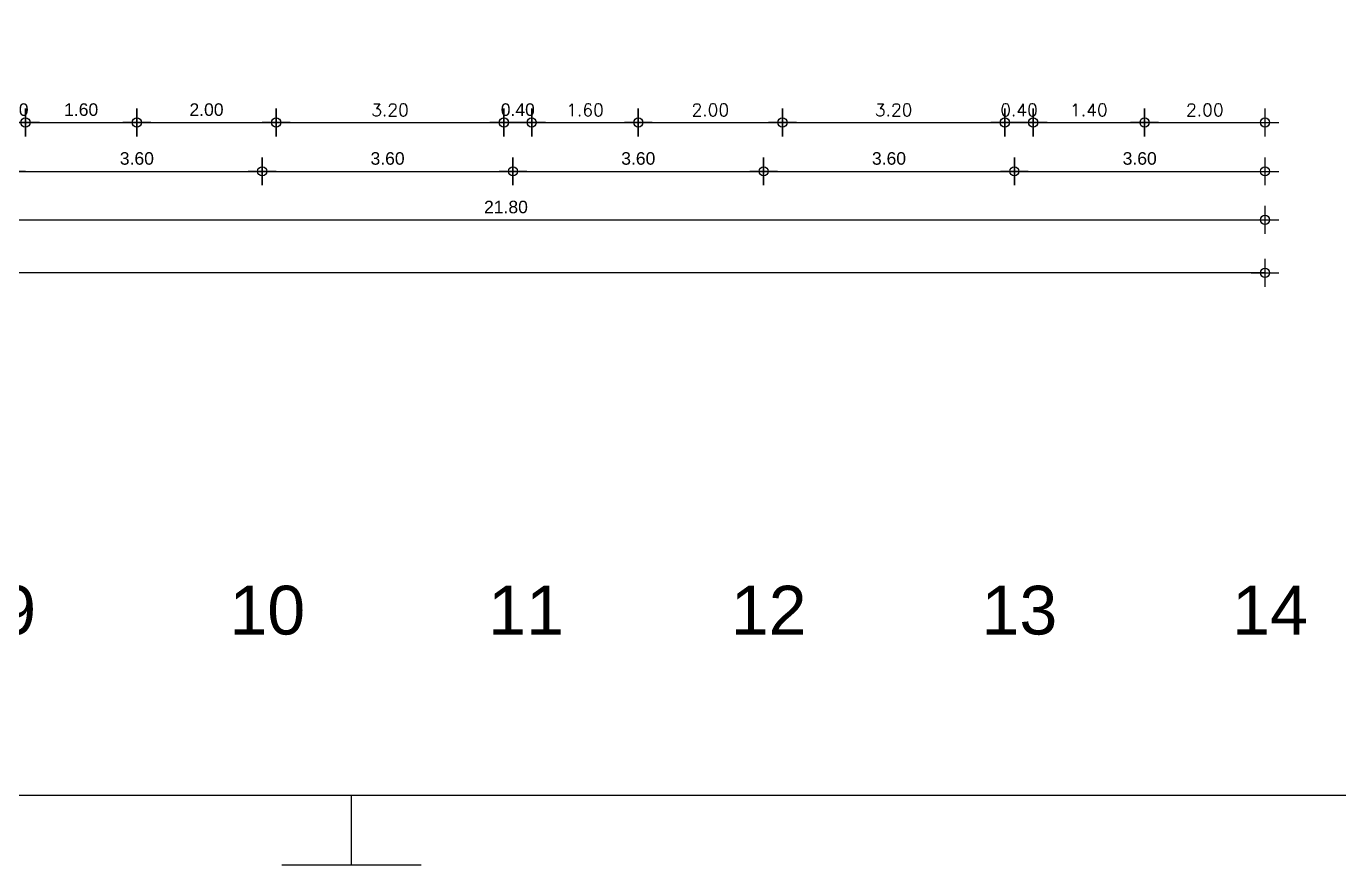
# Model space of a CAD drawing. Header units: metres. Extents: x 0 to 132, y -109 to 310.
# Drawn here: x 37.33 to 56.18, y -91.05 to -79.02 of the extents above; entities that cross this region are included whole.
import ezdxf

# ---------------------------------------------------------------- set-up
doc = ezdxf.new("R2010")
doc.units = ezdxf.units.M
doc.header["$LTSCALE"] = 0.036
doc.layers.get('Defpoints').update_dxf_attribs({"color": 252})
for name, color, linetype in [('arxitektonika', 254, 'Continuous'), ('BORDER', 252, 'Continuous'), ('DIMBLK', 252, 'Continuous'), ('LAYER-ON', 252, 'Continuous'), ('MARKS', 252, 'Continuous')]:
    doc.layers.add(name, color=color, linetype=linetype)
doc.styles.add('COMU-N', font='arial.ttf')
doc.styles.get("Standard").update_dxf_attribs({"font": 'arial.ttf'})
doc.dimstyles.new('CADWDOT', dxfattribs={"dimscale": 0.1, "dimtxt": 1.8, "dimasz": 0.08, "dimexe": 2, "dimexo": 0, "dimgap": 0.09, "dimtad": 0, "dimrnd": 0.001, "dimzin": 0, "dimdsep": 46, "dimtxsty": 'Standard', "dimblk1": 'ARTDIM', "dimblk2": 'ARTDIM', "dimsah": 1, "dimcen": 0.09, "dimdle": 0.05, "dimse1": 1, "dimse2": 1, "dimadec": 0, "dimazin": 0, "dimtfac": 1, "dimtmove": 0, "dimatfit": 3, "dimldrblk": 'ARTDIM', "dimfxl": 2, "dimtvp": 0.9999, "dimtolj": 1, "dimtzin": 0, "dimarcsym": 0})

# ---------------------------------------------------------------- blocks, each defined once
blk = doc.blocks.new('art103')
at = {"layer": 'BORDER'}
blk.add_line((0.25, 0.25), (20.75, 0.25), dxfattribs=at)
at = {"layer": 'MARKS'}
for p, q in [((10.5, 0), (10.5, 0.25)), ((10.25, 0), (10.75, 0))]:
    blk.add_line(p, q, dxfattribs=at)
blk = doc.blocks.new('ARTDIM')
at = {"layer": 'DIMBLK'}
for p, q in [((0, -24.9975), (0, 24.9975)), ((-24.9975, 0), (24.9975, 0))]:
    blk.add_line(p, q, dxfattribs=at)
blk.add_circle((0, 0), 8.25, dxfattribs=at)
blk = doc.blocks.new('*D1261')
at = {"layer": 'arxitektonika', "color": 0, "lineweight": -2}
blk.add_line((36.926, -80.4), (37.31, -80.4), dxfattribs=at)
at = {"layer": 'Defpoints', "color": 0, "transparency": 16777216}
for p in [(37.318, -80.4), (36.918, -80.771), (37.318, -80.771)]:
    blk.add_point(p, dxfattribs=at)
at = {"layer": 'arxitektonika', "color": 0, "lineweight": -2, "xscale": 0.008, "yscale": 0.008, "zscale": 0.008, "rotation": 180}
blk.add_blockref('ARTDIM', (36.918, -80.4), dxfattribs=at)
at = {"layer": 'arxitektonika', "color": 0, "lineweight": -2, "xscale": 0.008, "yscale": 0.008, "zscale": 0.008}
blk.add_blockref('ARTDIM', (37.318, -80.4), dxfattribs=at)
at = {"layer": 'arxitektonika', "color": 0, "insert": (37.118, -80.216), "char_height": 0.18, "attachment_point": 5}
blk.add_mtext('\\A1;0.40', dxfattribs=at)
blk = doc.blocks.new('*D1262')
at = {"layer": 'arxitektonika', "color": 0, "lineweight": -2}
blk.add_line((37.326, -80.4), (38.91, -80.4), dxfattribs=at)
at = {"layer": 'Defpoints', "color": 0, "transparency": 16777216}
for p in [(38.918, -80.4), (37.318, -80.761), (38.918, -80.771)]:
    blk.add_point(p, dxfattribs=at)
at = {"layer": 'arxitektonika', "color": 0, "lineweight": -2, "xscale": 0.008, "yscale": 0.008, "zscale": 0.008, "rotation": 180}
blk.add_blockref('ARTDIM', (37.318, -80.4), dxfattribs=at)
at = {"layer": 'arxitektonika', "color": 0, "lineweight": -2, "xscale": 0.008, "yscale": 0.008, "zscale": 0.008}
blk.add_blockref('ARTDIM', (38.918, -80.4), dxfattribs=at)
at = {"layer": 'arxitektonika', "color": 0, "insert": (38.118, -80.216), "char_height": 0.18, "attachment_point": 5}
blk.add_mtext('\\A1;1.60', dxfattribs=at)
blk = doc.blocks.new('*D1263')
at = {"layer": 'arxitektonika', "color": 0, "lineweight": -2}
blk.add_line((38.926, -80.4), (40.91, -80.4), dxfattribs=at)
at = {"layer": 'Defpoints', "color": 0, "transparency": 16777216}
for p in [(40.918, -80.4), (38.918, -80.771), (40.918, -80.771)]:
    blk.add_point(p, dxfattribs=at)
at = {"layer": 'arxitektonika', "color": 0, "lineweight": -2, "xscale": 0.008, "yscale": 0.008, "zscale": 0.008, "rotation": 180}
blk.add_blockref('ARTDIM', (38.918, -80.4), dxfattribs=at)
at = {"layer": 'arxitektonika', "color": 0, "lineweight": -2, "xscale": 0.008, "yscale": 0.008, "zscale": 0.008}
blk.add_blockref('ARTDIM', (40.918, -80.4), dxfattribs=at)
at = {"layer": 'arxitektonika', "color": 0, "insert": (39.918, -80.216), "char_height": 0.18, "attachment_point": 5}
blk.add_mtext('\\A1;2.00', dxfattribs=at)
blk = doc.blocks.new('*D1264')
at = {"layer": 'arxitektonika', "color": 0, "lineweight": -2}
blk.add_line((40.926, -80.4), (44.18, -80.4), dxfattribs=at)
at = {"layer": 'Defpoints', "color": 0, "transparency": 16777216}
for p in [(44.188, -80.4), (40.918, -80.771), (44.188, -80.771)]:
    blk.add_point(p, dxfattribs=at)
at = {"layer": 'arxitektonika', "color": 0, "lineweight": -2, "xscale": 0.008, "yscale": 0.008, "zscale": 0.008, "rotation": 180}
blk.add_blockref('ARTDIM', (40.918, -80.4), dxfattribs=at)
at = {"layer": 'arxitektonika', "color": 0, "lineweight": -2, "xscale": 0.008, "yscale": 0.008, "zscale": 0.008}
blk.add_blockref('ARTDIM', (44.188, -80.4), dxfattribs=at)
at = {"layer": 'arxitektonika', "color": 0, "insert": (42.553, -80.22), "char_height": 0.18, "attachment_point": 5}
blk.add_mtext('\\A1;{\\Fcomplex.shx;3.20}', dxfattribs=at)
blk = doc.blocks.new('*D1265')
at = {"layer": 'arxitektonika', "color": 0, "lineweight": -2}
blk.add_line((44.196, -80.4), (44.58, -80.4), dxfattribs=at)
at = {"layer": 'Defpoints', "color": 0, "transparency": 16777216}
for p in [(44.588, -80.4), (44.188, -80.771), (44.588, -80.771)]:
    blk.add_point(p, dxfattribs=at)
at = {"layer": 'arxitektonika', "color": 0, "lineweight": -2, "xscale": 0.008, "yscale": 0.008, "zscale": 0.008, "rotation": 180}
blk.add_blockref('ARTDIM', (44.188, -80.4), dxfattribs=at)
at = {"layer": 'arxitektonika', "color": 0, "lineweight": -2, "xscale": 0.008, "yscale": 0.008, "zscale": 0.008}
blk.add_blockref('ARTDIM', (44.588, -80.4), dxfattribs=at)
at = {"layer": 'arxitektonika', "color": 0, "insert": (44.388, -80.216), "char_height": 0.18, "attachment_point": 5}
blk.add_mtext('\\A1;0.40', dxfattribs=at)
blk = doc.blocks.new('*D1266')
at = {"layer": 'arxitektonika', "color": 0, "lineweight": -2}
blk.add_line((44.596, -80.4), (46.11, -80.4), dxfattribs=at)
at = {"layer": 'Defpoints', "color": 0, "transparency": 16777216}
for p in [(46.118, -80.4), (44.588, -80.771), (46.118, -80.771)]:
    blk.add_point(p, dxfattribs=at)
at = {"layer": 'arxitektonika', "color": 0, "lineweight": -2, "xscale": 0.008, "yscale": 0.008, "zscale": 0.008, "rotation": 180}
blk.add_blockref('ARTDIM', (44.588, -80.4), dxfattribs=at)
at = {"layer": 'arxitektonika', "color": 0, "lineweight": -2, "xscale": 0.008, "yscale": 0.008, "zscale": 0.008}
blk.add_blockref('ARTDIM', (46.118, -80.4), dxfattribs=at)
at = {"layer": 'arxitektonika', "color": 0, "insert": (45.353, -80.22), "char_height": 0.18, "attachment_point": 5}
blk.add_mtext('\\A1;{\\Fcomplex.shx;1.60}', dxfattribs=at)
blk = doc.blocks.new('*D1267')
at = {"layer": 'arxitektonika', "color": 0, "lineweight": -2}
blk.add_line((46.126, -80.4), (48.18, -80.4), dxfattribs=at)
at = {"layer": 'Defpoints', "color": 0, "transparency": 16777216}
for p in [(48.188, -80.4), (46.118, -80.771), (48.188, -80.771)]:
    blk.add_point(p, dxfattribs=at)
at = {"layer": 'arxitektonika', "color": 0, "lineweight": -2, "xscale": 0.008, "yscale": 0.008, "zscale": 0.008, "rotation": 180}
blk.add_blockref('ARTDIM', (46.118, -80.4), dxfattribs=at)
at = {"layer": 'arxitektonika', "color": 0, "lineweight": -2, "xscale": 0.008, "yscale": 0.008, "zscale": 0.008}
blk.add_blockref('ARTDIM', (48.188, -80.4), dxfattribs=at)
at = {"layer": 'arxitektonika', "color": 0, "insert": (47.153, -80.22), "char_height": 0.18, "attachment_point": 5}
blk.add_mtext('\\A1;{\\Fcomplex.shx;2.00}', dxfattribs=at)
blk = doc.blocks.new('*D1268')
at = {"layer": 'arxitektonika', "color": 0, "lineweight": -2}
blk.add_line((48.196, -80.4), (51.373, -80.4), dxfattribs=at)
at = {"layer": 'Defpoints', "color": 0, "transparency": 16777216}
for p in [(51.381, -80.4), (48.188, -80.771), (51.381, -80.771)]:
    blk.add_point(p, dxfattribs=at)
at = {"layer": 'arxitektonika', "color": 0, "lineweight": -2, "xscale": 0.008, "yscale": 0.008, "zscale": 0.008, "rotation": 180}
blk.add_blockref('ARTDIM', (48.188, -80.4), dxfattribs=at)
at = {"layer": 'arxitektonika', "color": 0, "lineweight": -2, "xscale": 0.008, "yscale": 0.008, "zscale": 0.008}
blk.add_blockref('ARTDIM', (51.381, -80.4), dxfattribs=at)
at = {"layer": 'arxitektonika', "color": 0, "insert": (49.785, -80.22), "char_height": 0.18, "attachment_point": 5}
blk.add_mtext('\\A1;{\\Fcomplex.shx;3.20}', dxfattribs=at)
blk = doc.blocks.new('*D1269')
at = {"layer": 'arxitektonika', "color": 0, "lineweight": -2}
blk.add_line((51.389, -80.4), (51.78, -80.4), dxfattribs=at)
at = {"layer": 'Defpoints', "color": 0, "transparency": 16777216}
for p in [(51.788, -80.4), (51.381, -80.771), (51.788, -80.771)]:
    blk.add_point(p, dxfattribs=at)
at = {"layer": 'arxitektonika', "color": 0, "lineweight": -2, "xscale": 0.008, "yscale": 0.008, "zscale": 0.008, "rotation": 180}
blk.add_blockref('ARTDIM', (51.381, -80.4), dxfattribs=at)
at = {"layer": 'arxitektonika', "color": 0, "lineweight": -2, "xscale": 0.008, "yscale": 0.008, "zscale": 0.008}
blk.add_blockref('ARTDIM', (51.788, -80.4), dxfattribs=at)
at = {"layer": 'arxitektonika', "color": 0, "insert": (51.585, -80.22), "char_height": 0.18, "attachment_point": 5}
blk.add_mtext('\\A1;{\\Fcomplex.shx;0.40}', dxfattribs=at)
blk = doc.blocks.new('*D1270')
at = {"layer": 'arxitektonika', "color": 0, "lineweight": -2}
blk.add_line((51.796, -80.4), (53.38, -80.4), dxfattribs=at)
at = {"layer": 'Defpoints', "color": 0, "transparency": 16777216}
for p in [(53.388, -80.4), (51.788, -80.771), (53.388, -80.771)]:
    blk.add_point(p, dxfattribs=at)
at = {"layer": 'arxitektonika', "color": 0, "lineweight": -2, "xscale": 0.008, "yscale": 0.008, "zscale": 0.008, "rotation": 180}
blk.add_blockref('ARTDIM', (51.788, -80.4), dxfattribs=at)
at = {"layer": 'arxitektonika', "color": 0, "lineweight": -2, "xscale": 0.008, "yscale": 0.008, "zscale": 0.008}
blk.add_blockref('ARTDIM', (53.388, -80.4), dxfattribs=at)
at = {"layer": 'arxitektonika', "color": 0, "insert": (52.588, -80.22), "char_height": 0.18, "attachment_point": 5}
blk.add_mtext('\\A1;{\\Fcomplex.shx;1.40}', dxfattribs=at)
blk = doc.blocks.new('*D1271')
at = {"layer": 'arxitektonika', "color": 0, "lineweight": -2}
blk.add_line((53.396, -80.4), (55.11, -80.4), dxfattribs=at)
at = {"layer": 'Defpoints', "color": 0, "transparency": 16777216}
for p in [(55.118, -80.4), (53.388, -80.771), (55.118, -80.771)]:
    blk.add_point(p, dxfattribs=at)
at = {"layer": 'arxitektonika', "color": 0, "lineweight": -2, "xscale": 0.008, "yscale": 0.008, "zscale": 0.008, "rotation": 180}
blk.add_blockref('ARTDIM', (53.388, -80.4), dxfattribs=at)
at = {"layer": 'arxitektonika', "color": 0, "lineweight": -2, "xscale": 0.008, "yscale": 0.008, "zscale": 0.008}
blk.add_blockref('ARTDIM', (55.118, -80.4), dxfattribs=at)
at = {"layer": 'arxitektonika', "color": 0, "insert": (54.253, -80.22), "char_height": 0.18, "attachment_point": 5}
blk.add_mtext('\\A1;{\\Fcomplex.shx;2.00}', dxfattribs=at)
blk = doc.blocks.new('*D1274')
at = {"layer": 'arxitektonika', "color": 0, "lineweight": -2}
blk.add_line((33.326, -81.797), (55.11, -81.797), dxfattribs=at)
at = {"layer": 'Defpoints', "color": 0, "transparency": 16777216}
for p in [(33.318, -79.018), (55.118, -79.018), (55.118, -81.797)]:
    blk.add_point(p, dxfattribs=at)
at = {"layer": 'arxitektonika', "color": 0, "lineweight": -2, "xscale": 0.008, "yscale": 0.008, "zscale": 0.008, "rotation": 180}
blk.add_blockref('ARTDIM', (33.318, -81.797), dxfattribs=at)
at = {"layer": 'arxitektonika', "color": 0, "lineweight": -2, "xscale": 0.008, "yscale": 0.008, "zscale": 0.008}
blk.add_blockref('ARTDIM', (55.118, -81.797), dxfattribs=at)
at = {"layer": 'arxitektonika', "color": 0, "insert": (44.218, -81.614), "char_height": 0.18, "attachment_point": 5}
blk.add_mtext('\\A1;21.80', dxfattribs=at)
blk = doc.blocks.new('*D1275')
at = {"layer": 'arxitektonika', "color": 0, "lineweight": -2}
blk.add_line((55.11, -82.558), (11.426, -82.558), dxfattribs=at)
at = {"layer": 'Defpoints', "color": 0, "transparency": 16777216}
for p in [(11.418, -79.018), (55.118, -79.018), (11.418, -82.558)]:
    blk.add_point(p, dxfattribs=at)
at = {"layer": 'arxitektonika', "color": 0, "lineweight": -2, "xscale": 0.008, "yscale": 0.008, "zscale": 0.008, "rotation": 180}
blk.add_blockref('ARTDIM', (11.418, -82.558), dxfattribs=at)
at = {"layer": 'arxitektonika', "color": 0, "lineweight": -2, "xscale": 0.008, "yscale": 0.008, "zscale": 0.008}
blk.add_blockref('ARTDIM', (55.118, -82.558), dxfattribs=at)
at = {"layer": 'arxitektonika', "color": 0, "insert": (33.268, -82.374), "char_height": 0.18, "attachment_point": 5}
blk.add_mtext('\\A1;43.70', dxfattribs=at)
blk = doc.blocks.new('*D1323')
at = {"layer": 'arxitektonika', "color": 0, "lineweight": -2}
blk.add_line((37.126, -81.101), (40.71, -81.101), dxfattribs=at)
at = {"layer": 'Defpoints', "color": 0, "transparency": 16777216}
for p in [(40.718, -81.101), (37.118, -86.671), (40.718, -86.671)]:
    blk.add_point(p, dxfattribs=at)
at = {"layer": 'arxitektonika', "color": 0, "lineweight": -2, "xscale": 0.008, "yscale": 0.008, "zscale": 0.008, "rotation": 180}
blk.add_blockref('ARTDIM', (37.118, -81.101), dxfattribs=at)
at = {"layer": 'arxitektonika', "color": 0, "lineweight": -2, "xscale": 0.008, "yscale": 0.008, "zscale": 0.008}
blk.add_blockref('ARTDIM', (40.718, -81.101), dxfattribs=at)
at = {"layer": 'arxitektonika', "color": 0, "insert": (38.918, -80.917), "char_height": 0.18, "attachment_point": 5}
blk.add_mtext('\\A1;3.60', dxfattribs=at)
blk = doc.blocks.new('*D1324')
at = {"layer": 'arxitektonika', "color": 0, "lineweight": -2}
blk.add_line((40.726, -81.101), (44.31, -81.101), dxfattribs=at)
at = {"layer": 'Defpoints', "color": 0, "transparency": 16777216}
for p in [(44.318, -81.101), (40.718, -86.671), (44.318, -86.671)]:
    blk.add_point(p, dxfattribs=at)
at = {"layer": 'arxitektonika', "color": 0, "lineweight": -2, "xscale": 0.008, "yscale": 0.008, "zscale": 0.008, "rotation": 180}
blk.add_blockref('ARTDIM', (40.718, -81.101), dxfattribs=at)
at = {"layer": 'arxitektonika', "color": 0, "lineweight": -2, "xscale": 0.008, "yscale": 0.008, "zscale": 0.008}
blk.add_blockref('ARTDIM', (44.318, -81.101), dxfattribs=at)
at = {"layer": 'arxitektonika', "color": 0, "insert": (42.518, -80.917), "char_height": 0.18, "attachment_point": 5}
blk.add_mtext('\\A1;3.60', dxfattribs=at)
blk = doc.blocks.new('*D1325')
at = {"layer": 'arxitektonika', "color": 0, "lineweight": -2}
blk.add_line((44.326, -81.101), (47.91, -81.101), dxfattribs=at)
at = {"layer": 'Defpoints', "color": 0, "transparency": 16777216}
for p in [(47.918, -81.101), (44.318, -86.671), (47.918, -86.671)]:
    blk.add_point(p, dxfattribs=at)
at = {"layer": 'arxitektonika', "color": 0, "lineweight": -2, "xscale": 0.008, "yscale": 0.008, "zscale": 0.008, "rotation": 180}
blk.add_blockref('ARTDIM', (44.318, -81.101), dxfattribs=at)
at = {"layer": 'arxitektonika', "color": 0, "lineweight": -2, "xscale": 0.008, "yscale": 0.008, "zscale": 0.008}
blk.add_blockref('ARTDIM', (47.918, -81.101), dxfattribs=at)
at = {"layer": 'arxitektonika', "color": 0, "insert": (46.118, -80.917), "char_height": 0.18, "attachment_point": 5}
blk.add_mtext('\\A1;3.60', dxfattribs=at)
blk = doc.blocks.new('*D1326')
at = {"layer": 'arxitektonika', "color": 0, "lineweight": -2}
blk.add_line((47.926, -81.101), (51.51, -81.101), dxfattribs=at)
at = {"layer": 'Defpoints', "color": 0, "transparency": 16777216}
for p in [(51.518, -81.101), (47.918, -86.671), (51.518, -86.671)]:
    blk.add_point(p, dxfattribs=at)
at = {"layer": 'arxitektonika', "color": 0, "lineweight": -2, "xscale": 0.008, "yscale": 0.008, "zscale": 0.008, "rotation": 180}
blk.add_blockref('ARTDIM', (47.918, -81.101), dxfattribs=at)
at = {"layer": 'arxitektonika', "color": 0, "lineweight": -2, "xscale": 0.008, "yscale": 0.008, "zscale": 0.008}
blk.add_blockref('ARTDIM', (51.518, -81.101), dxfattribs=at)
at = {"layer": 'arxitektonika', "color": 0, "insert": (49.718, -80.917), "char_height": 0.18, "attachment_point": 5}
blk.add_mtext('\\A1;3.60', dxfattribs=at)
blk = doc.blocks.new('*D1327')
at = {"layer": 'arxitektonika', "color": 0, "lineweight": -2}
blk.add_line((51.526, -81.101), (55.11, -81.101), dxfattribs=at)
at = {"layer": 'Defpoints', "color": 0, "transparency": 16777216}
for p in [(55.118, -81.101), (51.518, -86.671), (55.118, -86.671)]:
    blk.add_point(p, dxfattribs=at)
at = {"layer": 'arxitektonika', "color": 0, "lineweight": -2, "xscale": 0.008, "yscale": 0.008, "zscale": 0.008, "rotation": 180}
blk.add_blockref('ARTDIM', (51.518, -81.101), dxfattribs=at)
at = {"layer": 'arxitektonika', "color": 0, "lineweight": -2, "xscale": 0.008, "yscale": 0.008, "zscale": 0.008}
blk.add_blockref('ARTDIM', (55.118, -81.101), dxfattribs=at)
at = {"layer": 'arxitektonika', "color": 0, "insert": (53.318, -80.917), "char_height": 0.18, "attachment_point": 5}
blk.add_mtext('\\A1;3.60', dxfattribs=at)

msp = doc.modelspace()

# ---------------------------------------------------------------- block references
at = {"layer": 'LAYER-ON', "xscale": 4, "yscale": 4, "zscale": 4}
msp.add_blockref('art103', (0, -91.054), dxfattribs=at)

# ---------------------------------------------------------------- texts
at = {"layer": 'arxitektonika', "style": 'COMU-N'}
for s, p in [('9', (36.927, -87.749)), ('10', (40.247, -87.749)), ('11', (43.963, -87.749)), ('12', (47.447, -87.749)), ('13', (51.047, -87.749)), ('14', (54.647, -87.749))]:
    msp.add_text(s, height=0.7, dxfattribs=at).set_placement(p)

# ---------------------------------------------------------------- dimensions: what is measured, and where the dimension line sits
at = {"layer": 'arxitektonika'}
for base, p1, p2, picture, middle in [((11.418, -82.558), (55.118, -79.018), (11.418, -79.018), '*D1275', (33.268, -82.374)), ((55.118, -81.797), (33.318, -79.018), (55.118, -79.018), '*D1274', (44.218, -81.614)), ((38.918, -80.4), (37.318, -80.761), (38.918, -80.771), '*D1262', (38.118, -80.216)), ((40.918, -80.4), (38.918, -80.771), (40.918, -80.771), '*D1263', (39.918, -80.216)), ((40.718, -81.101), (37.118, -86.671), (40.718, -86.671), '*D1323', (38.918, -80.917)), ((44.318, -81.101), (40.718, -86.671), (44.318, -86.671), '*D1324', (42.518, -80.917)), ((47.918, -81.101), (44.318, -86.671), (47.918, -86.671), '*D1325', (46.118, -80.917)), ((51.518, -81.101), (47.918, -86.671), (51.518, -86.671), '*D1326', (49.718, -80.917)), ((55.118, -81.101), (51.518, -86.671), (55.118, -86.671), '*D1327', (53.318, -80.917))]:
    dim = msp.add_linear_dim(base=base, p1=p1, p2=p2, dimstyle='CADWDOT', dxfattribs=at)
    dim.commit()
    dim.dimension.update_dxf_attribs({"geometry": picture, "text_midpoint": middle})
for base, p1, p2, picture, middle in [((37.318, -80.4), (36.918, -80.771), (37.318, -80.771), '*D1261', (37.118, -80.4)), ((44.588, -80.4), (44.188, -80.771), (44.588, -80.771), '*D1265', (44.388, -80.4))]:
    dim = msp.add_linear_dim(base=base, p1=p1, p2=p2, dimstyle='CADWDOT', dxfattribs=at)
    dim.commit()
    dim.dimension.update_dxf_attribs({"geometry": picture, "text_midpoint": middle, "dimtype": 160})
for base, p1, p2, text, picture, middle in [((44.188, -80.4), (40.918, -80.771), (44.188, -80.771), '{\\Fcomplex.shx;3.20}', '*D1264', (42.553, -80.22)), ((46.118, -80.4), (44.588, -80.771), (46.118, -80.771), '{\\Fcomplex.shx;1.60}', '*D1266', (45.353, -80.22)), ((48.188, -80.4), (46.118, -80.771), (48.188, -80.771), '{\\Fcomplex.shx;2.00}', '*D1267', (47.153, -80.22)), ((51.381, -80.4), (48.188, -80.771), (51.381, -80.771), '{\\Fcomplex.shx;3.20}', '*D1268', (49.785, -80.22)), ((53.388, -80.4), (51.788, -80.771), (53.388, -80.771), '{\\Fcomplex.shx;1.40}', '*D1270', (52.588, -80.22)), ((55.118, -80.4), (53.388, -80.771), (55.118, -80.771), '{\\Fcomplex.shx;2.00}', '*D1271', (54.253, -80.22))]:
    dim = msp.add_linear_dim(base=base, p1=p1, p2=p2, text=text, dimstyle='CADWDOT', dxfattribs=at)
    dim.commit()
    dim.dimension.update_dxf_attribs({"geometry": picture, "text_midpoint": middle})
dim = msp.add_linear_dim(base=(51.788, -80.4), p1=(51.381, -80.771), p2=(51.788, -80.771), text='{\\Fcomplex.shx;0.40}', dimstyle='CADWDOT', dxfattribs=at)
dim.commit()
dim.dimension.update_dxf_attribs({"geometry": '*D1269', "text_midpoint": (51.585, -80.4), "dimtype": 160})

doc.saveas('drawing.dxf')
